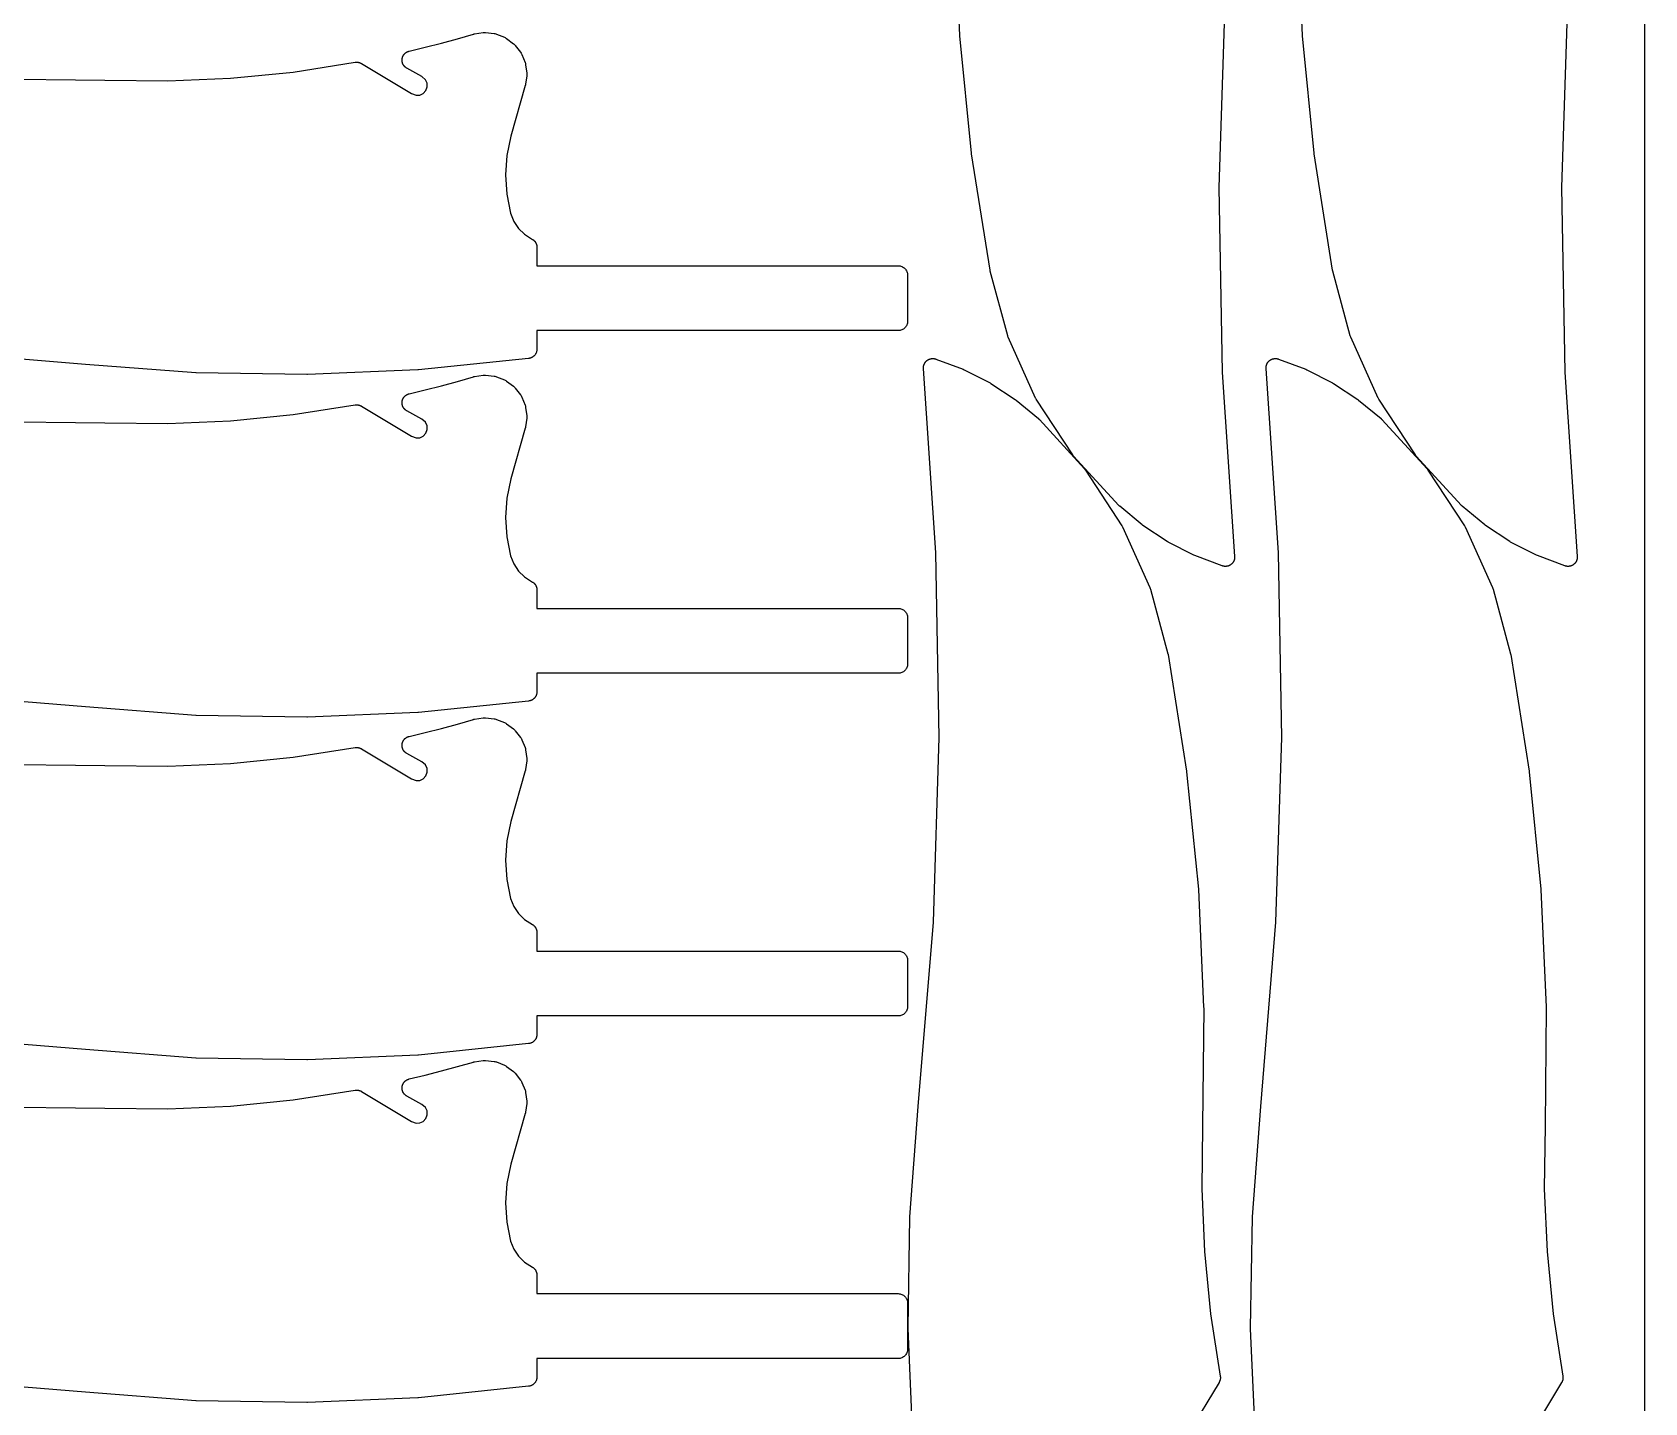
# Model space of a CAD drawing. Header units: metres. Extents: x 0 to 3000, y 0 to 1240.
# Drawn here: x 2651.9 to 3000, y 665.5 to 961.3 of the extents above; entities that cross this region are included whole.
import ezdxf

# ---------------------------------------------------------------- set-up
doc = ezdxf.new("R2010")
doc.units = ezdxf.units.M

msp = doc.modelspace()

# ---------------------------------------------------------------- linework, layer by layer
at = {"color": 7}
msp.add_lwpolyline([(0, 0), (3000, 0), (3000, 1240), (0, 1240), (0, 0)], close=True, dxfattribs=at)
at = {"color": 1}
for points in [[(2909.35, 967.62), (2908.08, 927.8), (2908.79, 887.96), (2911.48, 848.13), (2911.48, 848.1), (2911.48, 848.07), (2911.48, 848), (2911.48, 847.94), (2911.48, 847.9), (2911.48, 847.87), (2911.47, 847.81), (2911.47, 847.74), (2911.46, 847.71), (2911.46, 847.68), (2911.44, 847.61), (2911.43, 847.55), (2911.42, 847.52), (2911.42, 847.48), (2911.4, 847.42), (2911.38, 847.36), (2911.37, 847.33), (2911.36, 847.3), (2911.33, 847.24), (2911.31, 847.18), (2911.29, 847.15), (2911.28, 847.12), (2911.25, 847.06), (2911.22, 847), (2911.2, 846.97), (2911.18, 846.95), (2911.15, 846.89), (2911.11, 846.84), (2911.09, 846.81), (2911.07, 846.78), (2911.03, 846.73), (2910.99, 846.68), (2910.97, 846.66), (2910.94, 846.63), (2910.9, 846.59), (2910.85, 846.54), (2910.83, 846.52), (2910.8, 846.5), (2910.75, 846.46), (2910.7, 846.41), (2910.68, 846.4), (2910.65, 846.38), (2910.6, 846.34), (2910.54, 846.3), (2910.51, 846.29), (2910.49, 846.27), (2910.43, 846.24), (2910.37, 846.21), (2910.34, 846.19), (2910.31, 846.18), (2910.25, 846.15), (2910.19, 846.13), (2910.16, 846.12), (2910.13, 846.11), (2910.07, 846.09), (2910, 846.07), (2909.97, 846.06), (2909.94, 846.05), (2909.88, 846.04), (2909.81, 846.03), (2909.78, 846.02), (2909.75, 846.02), (2909.68, 846.01), (2909.62, 846), (2909.58, 846), (2909.55, 846), (2909.49, 846), (2909.42, 846), (2909.39, 846), (2909.35, 846), (2909.29, 846.01), (2909.23, 846.02), (2909.19, 846.02), (2909.16, 846.03), (2909.1, 846.04), (2909.03, 846.05), (2909, 846.06), (2908.97, 846.07), (2908.91, 846.09), (2908.84, 846.1), (2908.81, 846.12), (2908.78, 846.13), (2902.9, 848.33), (2902.69, 848.42), (2897.11, 851.26), (2896.91, 851.37), (2891.68, 854.82), (2891.5, 854.95), (2886.67, 858.97), (2886.64, 859), (2886.61, 859.02), (2886.57, 859.06), (2886.53, 859.1), (2886.5, 859.13), (2886.47, 859.16), (2876.72, 869.82), (2876.62, 869.95), (2876.53, 870.08), (2868.64, 882.08), (2868.56, 882.21), (2868.49, 882.35), (2862.59, 895.45), (2862.53, 895.6), (2862.49, 895.75), (2858.72, 909.7), (2858.72, 909.71), (2858.71, 909.72), (2858.7, 909.81), (2858.68, 909.89), (2858.68, 909.9), (2858.67, 909.91), (2854.71, 935.07), (2854.7, 935.18), (2852.15, 960.5), (2852.14, 960.61), (2851, 986.03)], [(2983.3, 967.62), (2982.03, 927.8), (2982.74, 887.96), (2985.43, 848.13), (2985.43, 848.1), (2985.43, 848.07), (2985.43, 848), (2985.43, 847.94), (2985.43, 847.9), (2985.43, 847.87), (2985.42, 847.81), (2985.42, 847.74), (2985.41, 847.71), (2985.41, 847.68), (2985.39, 847.61), (2985.38, 847.55), (2985.37, 847.52), (2985.36, 847.48), (2985.34, 847.42), (2985.33, 847.36), (2985.31, 847.33), (2985.3, 847.3), (2985.28, 847.24), (2985.25, 847.18), (2985.24, 847.15), (2985.23, 847.12), (2985.2, 847.06), (2985.17, 847), (2985.15, 846.97), (2985.13, 846.95), (2985.09, 846.89), (2985.06, 846.84), (2985.04, 846.81), (2985.02, 846.78), (2984.98, 846.73), (2984.94, 846.68), (2984.92, 846.66), (2984.89, 846.63), (2984.85, 846.59), (2984.8, 846.54), (2984.78, 846.52), (2984.75, 846.5), (2984.7, 846.46), (2984.65, 846.41), (2984.63, 846.4), (2984.6, 846.38), (2984.54, 846.34), (2984.49, 846.3), (2984.46, 846.29), (2984.43, 846.27), (2984.38, 846.24), (2984.32, 846.21), (2984.29, 846.19), (2984.26, 846.18), (2984.2, 846.15), (2984.14, 846.13), (2984.11, 846.12), (2984.08, 846.11), (2984.02, 846.09), (2983.95, 846.07), (2983.92, 846.06), (2983.89, 846.05), (2983.83, 846.04), (2983.76, 846.03), (2983.73, 846.02), (2983.7, 846.02), (2983.63, 846.01), (2983.57, 846), (2983.53, 846), (2983.5, 846), (2983.44, 846), (2983.37, 846), (2983.34, 846), (2983.3, 846), (2983.24, 846.01), (2983.17, 846.02), (2983.14, 846.02), (2983.11, 846.03), (2983.05, 846.04), (2982.98, 846.05), (2982.95, 846.06), (2982.92, 846.07), (2982.86, 846.09), (2982.79, 846.1), (2982.76, 846.12), (2982.73, 846.13), (2976.84, 848.33), (2976.64, 848.42), (2971.05, 851.26), (2970.86, 851.37), (2965.63, 854.82), (2965.45, 854.95), (2960.62, 858.97), (2960.59, 859), (2960.56, 859.02), (2960.52, 859.06), (2960.47, 859.1), (2960.45, 859.13), (2960.42, 859.16), (2950.67, 869.82), (2950.57, 869.95), (2950.48, 870.08), (2942.59, 882.08), (2942.51, 882.21), (2942.44, 882.35), (2936.54, 895.45), (2936.48, 895.6), (2936.44, 895.75), (2932.67, 909.7), (2932.67, 909.71), (2932.66, 909.72), (2932.64, 909.81), (2932.63, 909.89), (2932.62, 909.9), (2932.62, 909.91), (2928.66, 935.07), (2928.65, 935.18), (2926.1, 960.5), (2926.09, 960.61), (2924.95, 986.03)], [(2642.14, 951.22), (2667.61, 950.94), (2667.61, 950.94), (2667.61, 950.94), (2681.22, 950.79), (2694.75, 951.38), (2708.23, 952.71), (2721.67, 954.8), (2721.68, 954.8), (2721.69, 954.8), (2721.78, 954.81), (2721.87, 954.82), (2721.88, 954.82), (2721.89, 954.82), (2721.98, 954.82), (2722.07, 954.82), (2722.07, 954.82), (2722.08, 954.82), (2722.17, 954.81), (2722.26, 954.8), (2722.27, 954.8), (2722.28, 954.8), (2722.37, 954.78), (2722.45, 954.76), (2722.46, 954.76), (2722.47, 954.76), (2722.56, 954.73), (2722.64, 954.71), (2722.65, 954.7), (2722.66, 954.7), (2722.74, 954.67), (2722.82, 954.63), (2722.83, 954.63), (2722.84, 954.63), (2722.92, 954.58), (2723, 954.54), (2723, 954.54), (2723.01, 954.53), (2733.78, 948.04), (2734.78, 947.69), (2735.59, 947.73), (2736.32, 948.07), (2736.9, 948.7), (2737.19, 949.51), (2737.15, 950.32), (2736.81, 951.05), (2736.06, 951.74), (2732.8, 953.51), (2732.76, 953.54), (2732.71, 953.56), (2732.67, 953.59), (2732.63, 953.62), (2732.59, 953.65), (2732.55, 953.67), (2732.51, 953.71), (2732.48, 953.73), (2732.44, 953.77), (2732.4, 953.8), (2732.37, 953.83), (2732.33, 953.87), (2732.3, 953.9), (2732.26, 953.94), (2732.23, 953.98), (2732.2, 954.01), (2732.17, 954.05), (2732.14, 954.09), (2732.11, 954.13), (2732.08, 954.17), (2732.06, 954.22), (2732.03, 954.26), (2732.01, 954.3), (2731.99, 954.34), (2731.96, 954.39), (2731.94, 954.43), (2731.92, 954.48), (2731.9, 954.52), (2731.89, 954.57), (2731.87, 954.61), (2731.85, 954.66), (2731.84, 954.71), (2731.83, 954.75), (2731.81, 954.8), (2731.8, 954.85), (2731.79, 954.9), (2731.79, 954.95), (2731.78, 954.99), (2731.77, 955.04), (2731.77, 955.09), (2731.76, 955.14), (2731.76, 955.19), (2731.76, 955.24), (2731.76, 955.29), (2731.76, 955.34), (2731.76, 955.39), (2731.77, 955.43), (2731.77, 955.48), (2731.78, 955.53), (2731.78, 955.58), (2731.79, 955.63), (2731.8, 955.68), (2731.81, 955.72), (2731.82, 955.77), (2731.84, 955.82), (2731.85, 955.87), (2731.87, 955.91), (2731.88, 955.96), (2731.9, 956.01), (2731.92, 956.05), (2731.94, 956.1), (2731.96, 956.14), (2731.98, 956.18), (2732, 956.23), (2732.03, 956.27), (2732.05, 956.31), (2732.08, 956.35), (2732.1, 956.4), (2732.13, 956.43), (2732.16, 956.48), (2732.19, 956.51), (2732.22, 956.55), (2732.26, 956.59), (2732.29, 956.63), (2732.32, 956.66), (2732.35, 956.7), (2732.39, 956.73), (2732.43, 956.76), (2732.46, 956.79), (2732.5, 956.83), (2732.54, 956.86), (2732.58, 956.89), (2732.62, 956.91), (2732.66, 956.94), (2732.7, 956.97), (2732.74, 956.99), (2732.79, 957.02), (2732.83, 957.04), (2732.87, 957.06), (2732.92, 957.09), (2732.96, 957.1), (2733.01, 957.12), (2733.05, 957.14), (2733.1, 957.16), (2733.15, 957.17), (2733.19, 957.19), (2733.24, 957.2), (2733.29, 957.21), (2736.78, 958.06), (2740.25, 958.95), (2743.7, 959.89), (2747.15, 960.88), (2747.18, 960.89), (2747.21, 960.89), (2747.27, 960.91), (2747.34, 960.92), (2747.34, 960.92), (2747.37, 960.93), (2747.4, 960.93), (2749.25, 961.22), (2749.43, 961.24), (2749.61, 961.24), (2749.79, 961.23), (2751.62, 961.02), (2751.79, 960.99), (2751.97, 960.95), (2752.13, 960.89), (2753.85, 960.21), (2754.01, 960.14), (2754.16, 960.05), (2754.31, 959.95), (2755.81, 958.82), (2755.95, 958.71), (2756.08, 958.58), (2756.19, 958.44), (2757.34, 956.96), (2757.44, 956.81), (2757.53, 956.66), (2757.6, 956.5), (2758.31, 954.79), (2758.37, 954.62), (2758.41, 954.45), (2758.44, 954.28), (2758.67, 952.45), (2758.69, 952.27), (2758.69, 952.09), (2758.67, 951.92), (2758.4, 950.06), (2758.4, 950.02), (2758.39, 949.99), (2758.38, 949.93), (2758.37, 949.86), (2758.36, 949.83), (2758.35, 949.79), (2755.25, 938.85), (2754.37, 934.67), (2754.08, 930.5), (2754.35, 926.32), (2755.18, 922.24), (2755.87, 920.48), (2756.89, 918.96), (2758.19, 917.68), (2759.94, 916.58), (2759.96, 916.56), (2759.98, 916.55), (2760.04, 916.51), (2760.1, 916.46), (2760.12, 916.45), (2760.14, 916.43), (2760.19, 916.38), (2760.25, 916.34), (2760.27, 916.32), (2760.29, 916.3), (2760.33, 916.25), (2760.38, 916.19), (2760.4, 916.17), (2760.42, 916.16), (2760.46, 916.1), (2760.5, 916.04), (2760.52, 916.02), (2760.53, 916), (2760.57, 915.94), (2760.61, 915.87), (2760.62, 915.85), (2760.63, 915.83), (2760.67, 915.76), (2760.7, 915.7), (2760.71, 915.68), (2760.72, 915.65), (2760.74, 915.58), (2760.77, 915.52), (2760.78, 915.49), (2760.78, 915.47), (2760.8, 915.4), (2760.82, 915.33), (2760.83, 915.3), (2760.83, 915.28), (2760.84, 915.21), (2760.86, 915.13), (2760.86, 915.11), (2760.86, 915.08), (2760.86, 915.01), (2760.87, 914.94), (2760.87, 914.91), (2760.87, 914.89), (2760.87, 910.89), (2838.87, 910.89), (2839.07, 910.88), (2839.26, 910.85), (2839.45, 910.8), (2839.64, 910.73), (2839.81, 910.65), (2839.98, 910.55), (2840.14, 910.43), (2840.29, 910.3), (2840.42, 910.16), (2840.53, 910), (2840.63, 909.83), (2840.72, 909.65), (2840.78, 909.47), (2840.83, 909.28), (2840.86, 909.08), (2840.87, 908.89), (2840.87, 898.89), (2840.86, 898.69), (2840.83, 898.5), (2840.78, 898.31), (2840.72, 898.12), (2840.63, 897.94), (2840.53, 897.78), (2840.42, 897.62), (2840.29, 897.47), (2840.14, 897.34), (2839.98, 897.22), (2839.81, 897.12), (2839.64, 897.04), (2839.45, 896.97), (2839.26, 896.92), (2839.07, 896.9), (2838.87, 896.89), (2760.87, 896.89), (2760.87, 892.89), (2760.87, 892.79), (2760.86, 892.7), (2760.86, 892.7), (2760.86, 892.69), (2760.85, 892.6), (2760.83, 892.51), (2760.83, 892.5), (2760.83, 892.5), (2760.81, 892.41), (2760.79, 892.32), (2760.79, 892.31), (2760.78, 892.31), (2760.75, 892.22), (2760.72, 892.13), (2760.72, 892.13), (2760.72, 892.12), (2760.68, 892.04), (2760.64, 891.95), (2760.64, 891.95), (2760.63, 891.94), (2760.59, 891.86), (2760.54, 891.78), (2760.54, 891.78), (2760.53, 891.78), (2760.48, 891.7), (2760.42, 891.63), (2760.42, 891.62), (2760.42, 891.62), (2760.35, 891.55), (2760.29, 891.48), (2760.29, 891.48), (2760.29, 891.47), (2760.22, 891.41), (2760.15, 891.35), (2760.14, 891.34), (2760.14, 891.34), (2760.06, 891.28), (2759.99, 891.23), (2759.99, 891.23), (2759.98, 891.22), (2759.9, 891.18), (2759.82, 891.13), (2759.82, 891.13), (2759.81, 891.12), (2759.73, 891.08), (2759.65, 891.04), (2759.64, 891.04), (2759.64, 891.04), (2759.55, 891.01), (2759.46, 890.98), (2759.46, 890.97), (2759.45, 890.97), (2759.36, 890.95), (2759.27, 890.93), (2759.27, 890.93), (2759.26, 890.92), (2759.17, 890.91), (2759.08, 890.9), (2735.31, 888.44), (2735.19, 888.43), (2711.34, 887.39), (2711.22, 887.39), (2687.35, 887.79), (2687.24, 887.79), (2663.41, 889.61), (2663.41, 889.61), (2663.4, 889.61), (2623.62, 892.86)], [(2842.01, 657.68), (2840.97, 681.53), (2840.97, 681.65), (2841.36, 705.52), (2841.37, 705.64), (2843.19, 729.46), (2843.19, 729.46), (2843.19, 729.47), (2846.44, 769.25), (2847.71, 809.08), (2847, 848.91), (2844.31, 888.74), (2844.31, 888.77), (2844.31, 888.8), (2844.31, 888.87), (2844.31, 888.93), (2844.31, 888.97), (2844.31, 889), (2844.32, 889.06), (2844.33, 889.13), (2844.33, 889.16), (2844.34, 889.19), (2844.35, 889.26), (2844.36, 889.32), (2844.37, 889.35), (2844.38, 889.39), (2844.4, 889.45), (2844.41, 889.51), (2844.43, 889.54), (2844.44, 889.57), (2844.46, 889.63), (2844.49, 889.69), (2844.5, 889.72), (2844.51, 889.75), (2844.55, 889.81), (2844.57, 889.87), (2844.59, 889.9), (2844.61, 889.93), (2844.65, 889.98), (2844.68, 890.03), (2844.7, 890.06), (2844.72, 890.09), (2844.76, 890.14), (2844.8, 890.19), (2844.83, 890.21), (2844.85, 890.24), (2844.89, 890.28), (2844.94, 890.33), (2844.96, 890.35), (2844.99, 890.37), (2845.04, 890.41), (2845.09, 890.46), (2845.12, 890.48), (2845.14, 890.5), (2845.2, 890.53), (2845.25, 890.57), (2845.28, 890.58), (2845.31, 890.6), (2845.36, 890.63), (2845.42, 890.66), (2845.45, 890.68), (2845.48, 890.69), (2845.54, 890.72), (2845.6, 890.74), (2845.63, 890.75), (2845.66, 890.76), (2845.73, 890.78), (2845.79, 890.8), (2845.82, 890.81), (2845.85, 890.82), (2845.92, 890.83), (2845.98, 890.84), (2846.01, 890.85), (2846.04, 890.85), (2846.11, 890.86), (2846.17, 890.87), (2846.21, 890.87), (2846.24, 890.87), (2846.31, 890.87), (2846.37, 890.87), (2846.4, 890.87), (2846.44, 890.87), (2846.5, 890.86), (2846.57, 890.86), (2846.6, 890.85), (2846.63, 890.85), (2846.7, 890.83), (2846.76, 890.82), (2846.79, 890.81), (2846.82, 890.8), (2846.89, 890.78), (2846.95, 890.77), (2846.98, 890.75), (2847.01, 890.74), (2852.9, 888.54), (2853.1, 888.45), (2858.69, 885.61), (2858.88, 885.5), (2864.11, 882.05), (2864.29, 881.92), (2869.12, 877.9), (2869.15, 877.87), (2869.18, 877.85), (2869.22, 877.81), (2869.27, 877.77), (2869.29, 877.74), (2869.32, 877.71), (2879.07, 867.05), (2879.17, 866.92), (2879.26, 866.8), (2887.15, 854.79), (2887.23, 854.66), (2887.3, 854.52), (2893.2, 841.42), (2893.26, 841.27), (2893.3, 841.12), (2897.07, 827.17), (2897.07, 827.16), (2897.08, 827.15), (2897.1, 827.06), (2897.11, 826.98), (2897.12, 826.97), (2897.12, 826.96), (2901.08, 801.8), (2901.09, 801.69), (2903.65, 776.37), (2903.65, 776.26), (2904.79, 750.84), (2904.8, 750.73), (2904.52, 725.26), (2904.52, 725.26), (2904.52, 725.26), (2904.37, 711.65), (2904.96, 698.12), (2906.29, 684.65), (2908.37, 671.2), (2908.37, 671.19), (2908.38, 671.18), (2908.39, 671.09), (2908.39, 671), (2908.39, 670.99), (2908.4, 670.98), (2908.4, 670.89), (2908.4, 670.81), (2908.39, 670.8), (2908.39, 670.79), (2908.39, 670.7), (2908.38, 670.61), (2908.38, 670.6), (2908.38, 670.59), (2908.36, 670.5), (2908.34, 670.42), (2908.34, 670.41), (2908.34, 670.4), (2908.31, 670.31), (2908.28, 670.23), (2908.28, 670.22), (2908.28, 670.21), (2908.24, 670.13), (2908.21, 670.05), (2908.21, 670.04), (2908.2, 670.03), (2908.16, 669.95), (2908.12, 669.87), (2908.11, 669.87), (2908.11, 669.86), (2901.62, 659.09)], [(2915.96, 657.68), (2914.92, 681.53), (2914.92, 681.65), (2915.31, 705.52), (2915.32, 705.64), (2917.14, 729.46), (2917.14, 729.46), (2917.14, 729.47), (2920.39, 769.25), (2921.66, 809.08), (2920.95, 848.91), (2918.26, 888.74), (2918.26, 888.77), (2918.26, 888.8), (2918.26, 888.87), (2918.26, 888.93), (2918.26, 888.97), (2918.26, 889), (2918.27, 889.06), (2918.27, 889.13), (2918.28, 889.16), (2918.28, 889.19), (2918.3, 889.26), (2918.31, 889.32), (2918.32, 889.35), (2918.33, 889.39), (2918.35, 889.45), (2918.36, 889.51), (2918.38, 889.54), (2918.39, 889.57), (2918.41, 889.63), (2918.43, 889.69), (2918.45, 889.72), (2918.46, 889.75), (2918.49, 889.81), (2918.52, 889.87), (2918.54, 889.9), (2918.56, 889.93), (2918.6, 889.98), (2918.63, 890.03), (2918.65, 890.06), (2918.67, 890.09), (2918.71, 890.14), (2918.75, 890.19), (2918.77, 890.21), (2918.8, 890.24), (2918.84, 890.28), (2918.89, 890.33), (2918.91, 890.35), (2918.94, 890.37), (2918.99, 890.41), (2919.04, 890.46), (2919.06, 890.48), (2919.09, 890.5), (2919.15, 890.53), (2919.2, 890.57), (2919.23, 890.58), (2919.26, 890.6), (2919.31, 890.63), (2919.37, 890.66), (2919.4, 890.68), (2919.43, 890.69), (2919.49, 890.72), (2919.55, 890.74), (2919.58, 890.75), (2919.61, 890.76), (2919.67, 890.78), (2919.74, 890.8), (2919.77, 890.81), (2919.8, 890.82), (2919.86, 890.83), (2919.93, 890.84), (2919.96, 890.85), (2919.99, 890.85), (2920.06, 890.86), (2920.12, 890.87), (2920.16, 890.87), (2920.19, 890.87), (2920.25, 890.87), (2920.32, 890.87), (2920.35, 890.87), (2920.39, 890.87), (2920.45, 890.86), (2920.52, 890.86), (2920.55, 890.85), (2920.58, 890.85), (2920.64, 890.83), (2920.71, 890.82), (2920.74, 890.81), (2920.77, 890.8), (2920.83, 890.78), (2920.9, 890.77), (2920.93, 890.75), (2920.96, 890.74), (2926.85, 888.54), (2927.05, 888.45), (2932.63, 885.61), (2932.83, 885.5), (2938.06, 882.05), (2938.24, 881.92), (2943.07, 877.9), (2943.1, 877.87), (2943.13, 877.85), (2943.17, 877.81), (2943.22, 877.77), (2943.24, 877.74), (2943.27, 877.71), (2953.02, 867.05), (2953.12, 866.92), (2953.21, 866.8), (2961.1, 854.79), (2961.18, 854.66), (2961.25, 854.52), (2967.15, 841.42), (2967.21, 841.27), (2967.25, 841.12), (2971.02, 827.17), (2971.02, 827.16), (2971.03, 827.15), (2971.05, 827.06), (2971.06, 826.98), (2971.07, 826.97), (2971.07, 826.96), (2975.03, 801.8), (2975.04, 801.69), (2977.59, 776.37), (2977.6, 776.26), (2978.74, 750.84), (2978.75, 750.73), (2978.47, 725.26), (2978.47, 725.26), (2978.47, 725.26), (2978.32, 711.65), (2978.91, 698.12), (2980.24, 684.65), (2982.32, 671.2), (2982.32, 671.19), (2982.33, 671.18), (2982.33, 671.09), (2982.34, 671), (2982.34, 670.99), (2982.34, 670.98), (2982.34, 670.89), (2982.35, 670.81), (2982.34, 670.8), (2982.34, 670.79), (2982.34, 670.7), (2982.33, 670.61), (2982.33, 670.6), (2982.32, 670.59), (2982.31, 670.5), (2982.29, 670.42), (2982.29, 670.41), (2982.29, 670.4), (2982.26, 670.31), (2982.23, 670.23), (2982.23, 670.22), (2982.23, 670.21), (2982.19, 670.13), (2982.16, 670.05), (2982.16, 670.04), (2982.15, 670.03), (2982.11, 669.95), (2982.07, 669.87), (2982.06, 669.87), (2982.06, 669.86), (2975.57, 659.09)], [(2642.14, 877.27), (2667.61, 876.99), (2667.61, 876.99), (2667.61, 876.99), (2681.22, 876.84), (2694.75, 877.43), (2708.23, 878.77), (2721.67, 880.85), (2721.68, 880.85), (2721.69, 880.85), (2721.78, 880.86), (2721.87, 880.87), (2721.88, 880.87), (2721.89, 880.87), (2721.98, 880.87), (2722.07, 880.87), (2722.07, 880.87), (2722.08, 880.87), (2722.17, 880.86), (2722.26, 880.85), (2722.27, 880.85), (2722.28, 880.85), (2722.37, 880.83), (2722.45, 880.81), (2722.46, 880.81), (2722.47, 880.81), (2722.56, 880.78), (2722.64, 880.76), (2722.65, 880.75), (2722.66, 880.75), (2722.74, 880.72), (2722.82, 880.68), (2722.83, 880.68), (2722.84, 880.68), (2722.92, 880.63), (2723, 880.59), (2723, 880.59), (2723.01, 880.58), (2733.78, 874.09), (2734.78, 873.74), (2735.59, 873.78), (2736.32, 874.12), (2736.9, 874.75), (2737.19, 875.56), (2737.15, 876.37), (2736.81, 877.1), (2736.06, 877.79), (2732.8, 879.56), (2732.76, 879.59), (2732.71, 879.61), (2732.67, 879.64), (2732.63, 879.67), (2732.59, 879.7), (2732.55, 879.73), (2732.51, 879.76), (2732.48, 879.79), (2732.44, 879.82), (2732.4, 879.85), (2732.37, 879.89), (2732.33, 879.92), (2732.3, 879.96), (2732.26, 879.99), (2732.23, 880.03), (2732.2, 880.06), (2732.17, 880.11), (2732.14, 880.14), (2732.11, 880.18), (2732.08, 880.22), (2732.06, 880.27), (2732.03, 880.31), (2732.01, 880.35), (2731.99, 880.39), (2731.96, 880.44), (2731.94, 880.48), (2731.92, 880.53), (2731.9, 880.57), (2731.89, 880.62), (2731.87, 880.66), (2731.85, 880.71), (2731.84, 880.76), (2731.83, 880.8), (2731.81, 880.85), (2731.8, 880.9), (2731.79, 880.95), (2731.79, 881), (2731.78, 881.04), (2731.77, 881.09), (2731.77, 881.14), (2731.76, 881.19), (2731.76, 881.24), (2731.76, 881.29), (2731.76, 881.34), (2731.76, 881.39), (2731.76, 881.44), (2731.77, 881.48), (2731.77, 881.53), (2731.78, 881.58), (2731.78, 881.63), (2731.79, 881.68), (2731.8, 881.73), (2731.81, 881.78), (2731.82, 881.82), (2731.84, 881.87), (2731.85, 881.92), (2731.87, 881.96), (2731.88, 882.01), (2731.9, 882.06), (2731.92, 882.1), (2731.94, 882.15), (2731.96, 882.19), (2731.98, 882.23), (2732, 882.28), (2732.03, 882.32), (2732.05, 882.36), (2732.08, 882.4), (2732.1, 882.45), (2732.13, 882.49), (2732.16, 882.53), (2732.19, 882.56), (2732.22, 882.6), (2732.26, 882.64), (2732.29, 882.68), (2732.32, 882.71), (2732.35, 882.75), (2732.39, 882.78), (2732.43, 882.81), (2732.46, 882.85), (2732.5, 882.88), (2732.54, 882.91), (2732.58, 882.94), (2732.62, 882.96), (2732.66, 882.99), (2732.7, 883.02), (2732.74, 883.05), (2732.79, 883.07), (2732.83, 883.09), (2732.87, 883.11), (2732.92, 883.14), (2732.96, 883.15), (2733.01, 883.17), (2733.05, 883.19), (2733.1, 883.21), (2733.15, 883.22), (2733.19, 883.24), (2733.24, 883.25), (2733.29, 883.27), (2736.78, 884.11), (2740.25, 885), (2743.7, 885.94), (2747.15, 886.93), (2747.18, 886.94), (2747.21, 886.94), (2747.27, 886.96), (2747.34, 886.97), (2747.34, 886.97), (2747.37, 886.98), (2747.4, 886.98), (2749.25, 887.27), (2749.43, 887.29), (2749.61, 887.29), (2749.79, 887.28), (2751.62, 887.07), (2751.79, 887.04), (2751.97, 887), (2752.13, 886.94), (2753.85, 886.26), (2754.01, 886.19), (2754.16, 886.1), (2754.31, 886), (2755.81, 884.87), (2755.95, 884.76), (2756.08, 884.63), (2756.19, 884.49), (2757.34, 883.01), (2757.44, 882.86), (2757.53, 882.71), (2757.6, 882.55), (2758.31, 880.84), (2758.37, 880.67), (2758.41, 880.5), (2758.44, 880.33), (2758.67, 878.5), (2758.69, 878.32), (2758.69, 878.14), (2758.67, 877.97), (2758.4, 876.11), (2758.4, 876.07), (2758.39, 876.04), (2758.38, 875.98), (2758.37, 875.92), (2758.36, 875.88), (2758.35, 875.85), (2755.25, 864.9), (2754.37, 860.72), (2754.08, 856.55), (2754.35, 852.37), (2755.18, 848.29), (2755.87, 846.53), (2756.89, 845.01), (2758.19, 843.73), (2759.94, 842.63), (2759.96, 842.61), (2759.98, 842.6), (2760.04, 842.56), (2760.1, 842.52), (2760.12, 842.5), (2760.14, 842.48), (2760.19, 842.43), (2760.25, 842.39), (2760.27, 842.37), (2760.29, 842.35), (2760.33, 842.3), (2760.38, 842.25), (2760.4, 842.23), (2760.42, 842.21), (2760.46, 842.15), (2760.5, 842.09), (2760.52, 842.07), (2760.53, 842.05), (2760.57, 841.99), (2760.61, 841.93), (2760.62, 841.9), (2760.63, 841.88), (2760.67, 841.81), (2760.7, 841.75), (2760.71, 841.73), (2760.72, 841.7), (2760.74, 841.63), (2760.77, 841.57), (2760.78, 841.54), (2760.78, 841.52), (2760.8, 841.45), (2760.82, 841.38), (2760.83, 841.35), (2760.83, 841.33), (2760.84, 841.26), (2760.86, 841.18), (2760.86, 841.16), (2760.86, 841.13), (2760.86, 841.06), (2760.87, 840.99), (2760.87, 840.96), (2760.87, 840.94), (2760.87, 836.94), (2838.87, 836.94), (2839.07, 836.93), (2839.26, 836.9), (2839.45, 836.85), (2839.64, 836.78), (2839.81, 836.7), (2839.98, 836.6), (2840.14, 836.48), (2840.29, 836.35), (2840.42, 836.21), (2840.53, 836.05), (2840.63, 835.88), (2840.72, 835.7), (2840.78, 835.52), (2840.83, 835.33), (2840.86, 835.13), (2840.87, 834.94), (2840.87, 824.94), (2840.86, 824.74), (2840.83, 824.55), (2840.78, 824.36), (2840.72, 824.17), (2840.63, 823.99), (2840.53, 823.83), (2840.42, 823.67), (2840.29, 823.52), (2840.14, 823.39), (2839.98, 823.27), (2839.81, 823.17), (2839.64, 823.09), (2839.45, 823.02), (2839.26, 822.98), (2839.07, 822.95), (2838.87, 822.94), (2760.87, 822.94), (2760.87, 818.94), (2760.87, 818.84), (2760.86, 818.75), (2760.86, 818.75), (2760.86, 818.74), (2760.85, 818.65), (2760.83, 818.56), (2760.83, 818.55), (2760.83, 818.55), (2760.81, 818.46), (2760.79, 818.37), (2760.79, 818.36), (2760.78, 818.36), (2760.75, 818.27), (2760.72, 818.18), (2760.72, 818.18), (2760.72, 818.17), (2760.68, 818.09), (2760.64, 818), (2760.64, 818), (2760.63, 817.99), (2760.59, 817.91), (2760.54, 817.83), (2760.54, 817.83), (2760.53, 817.83), (2760.48, 817.75), (2760.42, 817.68), (2760.42, 817.67), (2760.42, 817.67), (2760.35, 817.6), (2760.29, 817.53), (2760.29, 817.53), (2760.29, 817.52), (2760.22, 817.46), (2760.15, 817.4), (2760.14, 817.39), (2760.14, 817.39), (2760.06, 817.34), (2759.99, 817.28), (2759.99, 817.28), (2759.98, 817.27), (2759.9, 817.23), (2759.82, 817.18), (2759.82, 817.18), (2759.81, 817.17), (2759.73, 817.13), (2759.65, 817.09), (2759.64, 817.09), (2759.64, 817.09), (2759.55, 817.06), (2759.46, 817.03), (2759.46, 817.02), (2759.45, 817.02), (2759.36, 817), (2759.27, 816.98), (2759.27, 816.98), (2759.26, 816.98), (2759.17, 816.96), (2759.08, 816.95), (2735.31, 814.49), (2735.19, 814.48), (2711.34, 813.44), (2711.22, 813.44), (2687.35, 813.84), (2687.24, 813.84), (2663.41, 815.66), (2663.41, 815.66), (2663.4, 815.66), (2623.62, 818.91)], [(2642.14, 803.32), (2667.61, 803.04), (2667.61, 803.04), (2667.61, 803.04), (2681.22, 802.89), (2694.75, 803.48), (2708.23, 804.82), (2721.67, 806.9), (2721.68, 806.9), (2721.69, 806.9), (2721.78, 806.91), (2721.87, 806.92), (2721.88, 806.92), (2721.89, 806.92), (2721.98, 806.92), (2722.07, 806.92), (2722.07, 806.92), (2722.08, 806.92), (2722.17, 806.91), (2722.26, 806.9), (2722.27, 806.9), (2722.28, 806.9), (2722.37, 806.88), (2722.45, 806.86), (2722.46, 806.86), (2722.47, 806.86), (2722.56, 806.83), (2722.64, 806.81), (2722.65, 806.8), (2722.66, 806.8), (2722.74, 806.77), (2722.82, 806.73), (2722.83, 806.73), (2722.84, 806.73), (2722.92, 806.68), (2723, 806.64), (2723, 806.64), (2723.01, 806.63), (2733.78, 800.14), (2734.78, 799.79), (2735.59, 799.83), (2736.32, 800.17), (2736.9, 800.8), (2737.19, 801.61), (2737.15, 802.42), (2736.81, 803.15), (2736.06, 803.84), (2732.8, 805.62), (2732.76, 805.64), (2732.71, 805.67), (2732.67, 805.69), (2732.63, 805.72), (2732.59, 805.75), (2732.55, 805.78), (2732.51, 805.81), (2732.48, 805.84), (2732.44, 805.87), (2732.4, 805.9), (2732.37, 805.94), (2732.33, 805.97), (2732.3, 806.01), (2732.26, 806.04), (2732.23, 806.08), (2732.2, 806.12), (2732.17, 806.16), (2732.14, 806.19), (2732.11, 806.23), (2732.08, 806.27), (2732.06, 806.32), (2732.03, 806.36), (2732.01, 806.4), (2731.99, 806.44), (2731.96, 806.49), (2731.94, 806.53), (2731.92, 806.58), (2731.9, 806.62), (2731.89, 806.67), (2731.87, 806.71), (2731.85, 806.76), (2731.84, 806.81), (2731.83, 806.86), (2731.81, 806.9), (2731.8, 806.95), (2731.79, 807), (2731.79, 807.05), (2731.78, 807.1), (2731.77, 807.14), (2731.77, 807.19), (2731.76, 807.24), (2731.76, 807.29), (2731.76, 807.34), (2731.76, 807.39), (2731.76, 807.44), (2731.76, 807.49), (2731.77, 807.54), (2731.77, 807.58), (2731.78, 807.63), (2731.78, 807.68), (2731.79, 807.73), (2731.8, 807.78), (2731.81, 807.83), (2731.82, 807.87), (2731.84, 807.92), (2731.85, 807.97), (2731.87, 808.01), (2731.88, 808.06), (2731.9, 808.11), (2731.92, 808.15), (2731.94, 808.2), (2731.96, 808.24), (2731.98, 808.29), (2732, 808.33), (2732.03, 808.37), (2732.05, 808.41), (2732.08, 808.45), (2732.1, 808.5), (2732.13, 808.54), (2732.16, 808.58), (2732.19, 808.61), (2732.22, 808.65), (2732.26, 808.69), (2732.29, 808.73), (2732.32, 808.76), (2732.35, 808.8), (2732.39, 808.83), (2732.43, 808.87), (2732.46, 808.9), (2732.5, 808.93), (2732.54, 808.96), (2732.58, 808.99), (2732.62, 809.02), (2732.66, 809.04), (2732.7, 809.07), (2732.74, 809.1), (2732.79, 809.12), (2732.83, 809.14), (2732.87, 809.16), (2732.92, 809.19), (2732.96, 809.21), (2733.01, 809.23), (2733.05, 809.24), (2733.1, 809.26), (2733.15, 809.27), (2733.19, 809.29), (2733.24, 809.3), (2733.29, 809.32), (2736.78, 810.16), (2740.25, 811.05), (2743.7, 811.99), (2747.15, 812.98), (2747.18, 812.99), (2747.21, 813), (2747.27, 813.01), (2747.34, 813.02), (2747.34, 813.02), (2747.37, 813.03), (2747.4, 813.03), (2749.25, 813.32), (2749.43, 813.34), (2749.61, 813.34), (2749.79, 813.33), (2751.62, 813.12), (2751.79, 813.09), (2751.97, 813.05), (2752.13, 812.99), (2753.85, 812.31), (2754.01, 812.24), (2754.16, 812.15), (2754.31, 812.05), (2755.81, 810.92), (2755.95, 810.81), (2756.08, 810.68), (2756.19, 810.55), (2757.34, 809.06), (2757.44, 808.91), (2757.53, 808.76), (2757.6, 808.6), (2758.31, 806.89), (2758.37, 806.72), (2758.41, 806.55), (2758.44, 806.38), (2758.67, 804.55), (2758.69, 804.37), (2758.69, 804.19), (2758.67, 804.02), (2758.4, 802.16), (2758.4, 802.12), (2758.39, 802.09), (2758.38, 802.03), (2758.37, 801.97), (2758.36, 801.93), (2758.35, 801.9), (2755.25, 790.95), (2754.37, 786.77), (2754.08, 782.6), (2754.35, 778.42), (2755.18, 774.34), (2755.87, 772.58), (2756.89, 771.06), (2758.19, 769.78), (2759.94, 768.68), (2759.96, 768.66), (2759.98, 768.65), (2760.04, 768.61), (2760.1, 768.57), (2760.12, 768.55), (2760.14, 768.53), (2760.19, 768.49), (2760.25, 768.44), (2760.27, 768.42), (2760.29, 768.4), (2760.33, 768.35), (2760.38, 768.3), (2760.4, 768.28), (2760.42, 768.26), (2760.46, 768.2), (2760.5, 768.14), (2760.52, 768.12), (2760.53, 768.1), (2760.57, 768.04), (2760.61, 767.98), (2760.62, 767.95), (2760.63, 767.93), (2760.67, 767.87), (2760.7, 767.8), (2760.71, 767.78), (2760.72, 767.75), (2760.74, 767.68), (2760.77, 767.62), (2760.78, 767.59), (2760.78, 767.57), (2760.8, 767.5), (2760.82, 767.43), (2760.83, 767.4), (2760.83, 767.38), (2760.84, 767.31), (2760.86, 767.24), (2760.86, 767.21), (2760.86, 767.18), (2760.86, 767.11), (2760.87, 767.04), (2760.87, 767.01), (2760.87, 766.99), (2760.87, 762.99), (2838.87, 762.99), (2839.07, 762.98), (2839.26, 762.95), (2839.45, 762.9), (2839.64, 762.84), (2839.81, 762.75), (2839.98, 762.65), (2840.14, 762.53), (2840.29, 762.4), (2840.42, 762.26), (2840.53, 762.1), (2840.63, 761.93), (2840.72, 761.75), (2840.78, 761.57), (2840.83, 761.38), (2840.86, 761.18), (2840.87, 760.99), (2840.87, 750.99), (2840.86, 750.79), (2840.83, 750.6), (2840.78, 750.41), (2840.72, 750.22), (2840.63, 750.04), (2840.53, 749.88), (2840.42, 749.72), (2840.29, 749.57), (2840.14, 749.44), (2839.98, 749.32), (2839.81, 749.22), (2839.64, 749.14), (2839.45, 749.07), (2839.26, 749.03), (2839.07, 749), (2838.87, 748.99), (2760.87, 748.99), (2760.87, 744.99), (2760.87, 744.89), (2760.86, 744.8), (2760.86, 744.8), (2760.86, 744.79), (2760.85, 744.7), (2760.83, 744.61), (2760.83, 744.6), (2760.83, 744.6), (2760.81, 744.51), (2760.79, 744.42), (2760.79, 744.41), (2760.78, 744.41), (2760.75, 744.32), (2760.72, 744.23), (2760.72, 744.23), (2760.72, 744.22), (2760.68, 744.14), (2760.64, 744.05), (2760.64, 744.05), (2760.63, 744.04), (2760.59, 743.96), (2760.54, 743.88), (2760.54, 743.88), (2760.53, 743.88), (2760.48, 743.8), (2760.42, 743.73), (2760.42, 743.72), (2760.42, 743.72), (2760.35, 743.65), (2760.29, 743.58), (2760.29, 743.58), (2760.29, 743.57), (2760.22, 743.51), (2760.15, 743.45), (2760.14, 743.45), (2760.14, 743.44), (2760.06, 743.39), (2759.99, 743.33), (2759.99, 743.33), (2759.98, 743.32), (2759.9, 743.28), (2759.82, 743.23), (2759.82, 743.23), (2759.81, 743.22), (2759.73, 743.18), (2759.65, 743.14), (2759.64, 743.14), (2759.64, 743.14), (2759.55, 743.11), (2759.46, 743.08), (2759.46, 743.08), (2759.45, 743.07), (2759.36, 743.05), (2759.27, 743.03), (2759.27, 743.03), (2759.26, 743.03), (2759.17, 743.01), (2759.08, 743), (2735.31, 740.54), (2735.19, 740.53), (2711.34, 739.5), (2711.22, 739.49), (2687.35, 739.89), (2687.24, 739.89), (2663.41, 741.71), (2663.41, 741.71), (2663.4, 741.71), (2623.62, 744.96)], [(2642.14, 729.37), (2667.61, 729.09), (2667.61, 729.09), (2667.61, 729.09), (2681.22, 728.94), (2694.75, 729.53), (2708.23, 730.87), (2721.67, 732.95), (2721.68, 732.95), (2721.69, 732.95), (2721.78, 732.96), (2721.87, 732.97), (2721.88, 732.97), (2721.89, 732.97), (2721.98, 732.97), (2722.07, 732.97), (2722.07, 732.97), (2722.08, 732.97), (2722.17, 732.96), (2722.26, 732.95), (2722.27, 732.95), (2722.28, 732.95), (2722.37, 732.93), (2722.45, 732.91), (2722.46, 732.91), (2722.47, 732.91), (2722.56, 732.88), (2722.64, 732.86), (2722.65, 732.86), (2722.66, 732.85), (2722.74, 732.82), (2722.82, 732.78), (2722.83, 732.78), (2722.84, 732.78), (2722.92, 732.73), (2723, 732.69), (2723, 732.69), (2723.01, 732.68), (2733.78, 726.2), (2734.78, 725.84), (2735.59, 725.88), (2736.32, 726.22), (2736.9, 726.85), (2737.19, 727.66), (2737.15, 728.47), (2736.81, 729.21), (2736.06, 729.89), (2732.8, 731.67), (2732.76, 731.69), (2732.71, 731.72), (2732.67, 731.74), (2732.63, 731.77), (2732.59, 731.8), (2732.55, 731.83), (2732.51, 731.86), (2732.48, 731.89), (2732.44, 731.92), (2732.4, 731.95), (2732.37, 731.99), (2732.33, 732.02), (2732.3, 732.06), (2732.26, 732.09), (2732.23, 732.13), (2732.2, 732.17), (2732.17, 732.21), (2732.14, 732.25), (2732.11, 732.29), (2732.08, 732.32), (2732.06, 732.37), (2732.03, 732.41), (2732.01, 732.45), (2731.99, 732.49), (2731.96, 732.54), (2731.94, 732.58), (2731.92, 732.63), (2731.9, 732.67), (2731.89, 732.72), (2731.87, 732.77), (2731.85, 732.81), (2731.84, 732.86), (2731.83, 732.91), (2731.81, 732.95), (2731.8, 733), (2731.79, 733.05), (2731.79, 733.1), (2731.78, 733.15), (2731.77, 733.19), (2731.77, 733.24), (2731.76, 733.29), (2731.76, 733.34), (2731.76, 733.39), (2731.76, 733.44), (2731.76, 733.49), (2731.76, 733.54), (2731.77, 733.59), (2731.77, 733.63), (2731.78, 733.68), (2731.78, 733.73), (2731.79, 733.78), (2731.8, 733.83), (2731.81, 733.88), (2731.82, 733.93), (2731.84, 733.97), (2731.85, 734.02), (2731.87, 734.07), (2731.88, 734.11), (2731.9, 734.16), (2731.92, 734.2), (2731.94, 734.25), (2731.96, 734.29), (2731.98, 734.34), (2732, 734.38), (2732.03, 734.42), (2732.05, 734.47), (2732.08, 734.51), (2732.1, 734.55), (2732.13, 734.59), (2732.16, 734.63), (2732.19, 734.66), (2732.22, 734.7), (2732.26, 734.74), (2732.29, 734.78), (2732.32, 734.81), (2732.35, 734.85), (2732.39, 734.88), (2732.43, 734.92), (2732.46, 734.95), (2732.5, 734.98), (2732.54, 735.01), (2732.58, 735.04), (2732.62, 735.07), (2732.66, 735.09), (2732.7, 735.12), (2732.74, 735.15), (2732.79, 735.17), (2732.83, 735.19), (2732.87, 735.21), (2732.92, 735.24), (2732.96, 735.26), (2733.01, 735.28), (2733.05, 735.29), (2733.1, 735.31), (2733.15, 735.32), (2733.19, 735.34), (2733.24, 735.35), (2733.29, 735.37), (2736.78, 736.21), (2740.25, 737.1), (2743.7, 738.04), (2747.15, 739.03), (2747.18, 739.04), (2747.21, 739.05), (2747.27, 739.06), (2747.34, 739.08), (2747.34, 739.08), (2747.37, 739.08), (2747.4, 739.09), (2749.25, 739.37), (2749.43, 739.39), (2749.61, 739.39), (2749.79, 739.38), (2751.62, 739.17), (2751.79, 739.14), (2751.97, 739.1), (2752.13, 739.04), (2753.85, 738.36), (2754.01, 738.29), (2754.16, 738.2), (2754.31, 738.1), (2755.81, 736.97), (2755.95, 736.86), (2756.08, 736.73), (2756.19, 736.6), (2757.34, 735.11), (2757.44, 734.96), (2757.53, 734.81), (2757.6, 734.65), (2758.31, 732.94), (2758.37, 732.78), (2758.41, 732.61), (2758.44, 732.43), (2758.67, 730.6), (2758.69, 730.42), (2758.69, 730.25), (2758.67, 730.07), (2758.4, 728.21), (2758.4, 728.17), (2758.39, 728.14), (2758.38, 728.08), (2758.37, 728.02), (2758.36, 727.98), (2758.35, 727.95), (2755.25, 717), (2754.37, 712.82), (2754.08, 708.65), (2754.35, 704.47), (2755.18, 700.39), (2755.87, 698.63), (2756.89, 697.11), (2758.19, 695.83), (2759.94, 694.73), (2759.96, 694.71), (2759.98, 694.7), (2760.04, 694.66), (2760.1, 694.62), (2760.12, 694.6), (2760.14, 694.58), (2760.19, 694.54), (2760.25, 694.49), (2760.27, 694.47), (2760.29, 694.45), (2760.33, 694.4), (2760.38, 694.35), (2760.4, 694.33), (2760.42, 694.31), (2760.46, 694.25), (2760.5, 694.19), (2760.52, 694.17), (2760.53, 694.15), (2760.57, 694.09), (2760.61, 694.03), (2760.62, 694), (2760.63, 693.98), (2760.67, 693.92), (2760.7, 693.85), (2760.71, 693.83), (2760.72, 693.8), (2760.74, 693.74), (2760.77, 693.67), (2760.78, 693.64), (2760.78, 693.62), (2760.8, 693.55), (2760.82, 693.48), (2760.83, 693.45), (2760.83, 693.43), (2760.84, 693.36), (2760.86, 693.29), (2760.86, 693.26), (2760.86, 693.23), (2760.86, 693.16), (2760.87, 693.09), (2760.87, 693.06), (2760.87, 693.04), (2760.87, 689.04), (2838.87, 689.04), (2839.07, 689.03), (2839.26, 689), (2839.45, 688.95), (2839.64, 688.89), (2839.81, 688.8), (2839.98, 688.7), (2840.14, 688.58), (2840.29, 688.45), (2840.42, 688.31), (2840.53, 688.15), (2840.63, 687.98), (2840.72, 687.8), (2840.78, 687.62), (2840.83, 687.43), (2840.86, 687.23), (2840.87, 687.04), (2840.87, 677.04), (2840.86, 676.84), (2840.83, 676.65), (2840.78, 676.46), (2840.72, 676.27), (2840.63, 676.1), (2840.53, 675.93), (2840.42, 675.77), (2840.29, 675.62), (2840.14, 675.49), (2839.98, 675.38), (2839.81, 675.27), (2839.64, 675.19), (2839.45, 675.12), (2839.26, 675.08), (2839.07, 675.05), (2838.87, 675.04), (2760.87, 675.04), (2760.87, 671.04), (2760.87, 670.95), (2760.86, 670.85), (2760.86, 670.85), (2760.86, 670.84), (2760.85, 670.75), (2760.83, 670.66), (2760.83, 670.65), (2760.83, 670.65), (2760.81, 670.56), (2760.79, 670.47), (2760.79, 670.46), (2760.78, 670.46), (2760.75, 670.37), (2760.72, 670.28), (2760.72, 670.28), (2760.72, 670.27), (2760.68, 670.19), (2760.64, 670.1), (2760.64, 670.1), (2760.63, 670.1), (2760.59, 670.02), (2760.54, 669.94), (2760.54, 669.93), (2760.53, 669.93), (2760.48, 669.85), (2760.42, 669.78), (2760.42, 669.77), (2760.42, 669.77), (2760.35, 669.7), (2760.29, 669.63), (2760.29, 669.63), (2760.29, 669.62), (2760.22, 669.56), (2760.15, 669.5), (2760.14, 669.5), (2760.14, 669.49), (2760.06, 669.44), (2759.99, 669.38), (2759.99, 669.38), (2759.98, 669.38), (2759.9, 669.33), (2759.82, 669.28), (2759.82, 669.28), (2759.81, 669.27), (2759.73, 669.23), (2759.65, 669.19), (2759.64, 669.19), (2759.64, 669.19), (2759.55, 669.16), (2759.46, 669.13), (2759.46, 669.13), (2759.45, 669.12), (2759.36, 669.1), (2759.27, 669.08), (2759.27, 669.08), (2759.26, 669.08), (2759.17, 669.06), (2759.08, 669.05), (2735.31, 666.59), (2735.19, 666.58), (2711.34, 665.55), (2711.22, 665.54), (2687.35, 665.94), (2687.24, 665.94), (2663.41, 667.76), (2663.41, 667.77), (2663.4, 667.77), (2623.62, 671.01)]]:
    msp.add_lwpolyline(points, dxfattribs=at)

doc.saveas('drawing.dxf')
